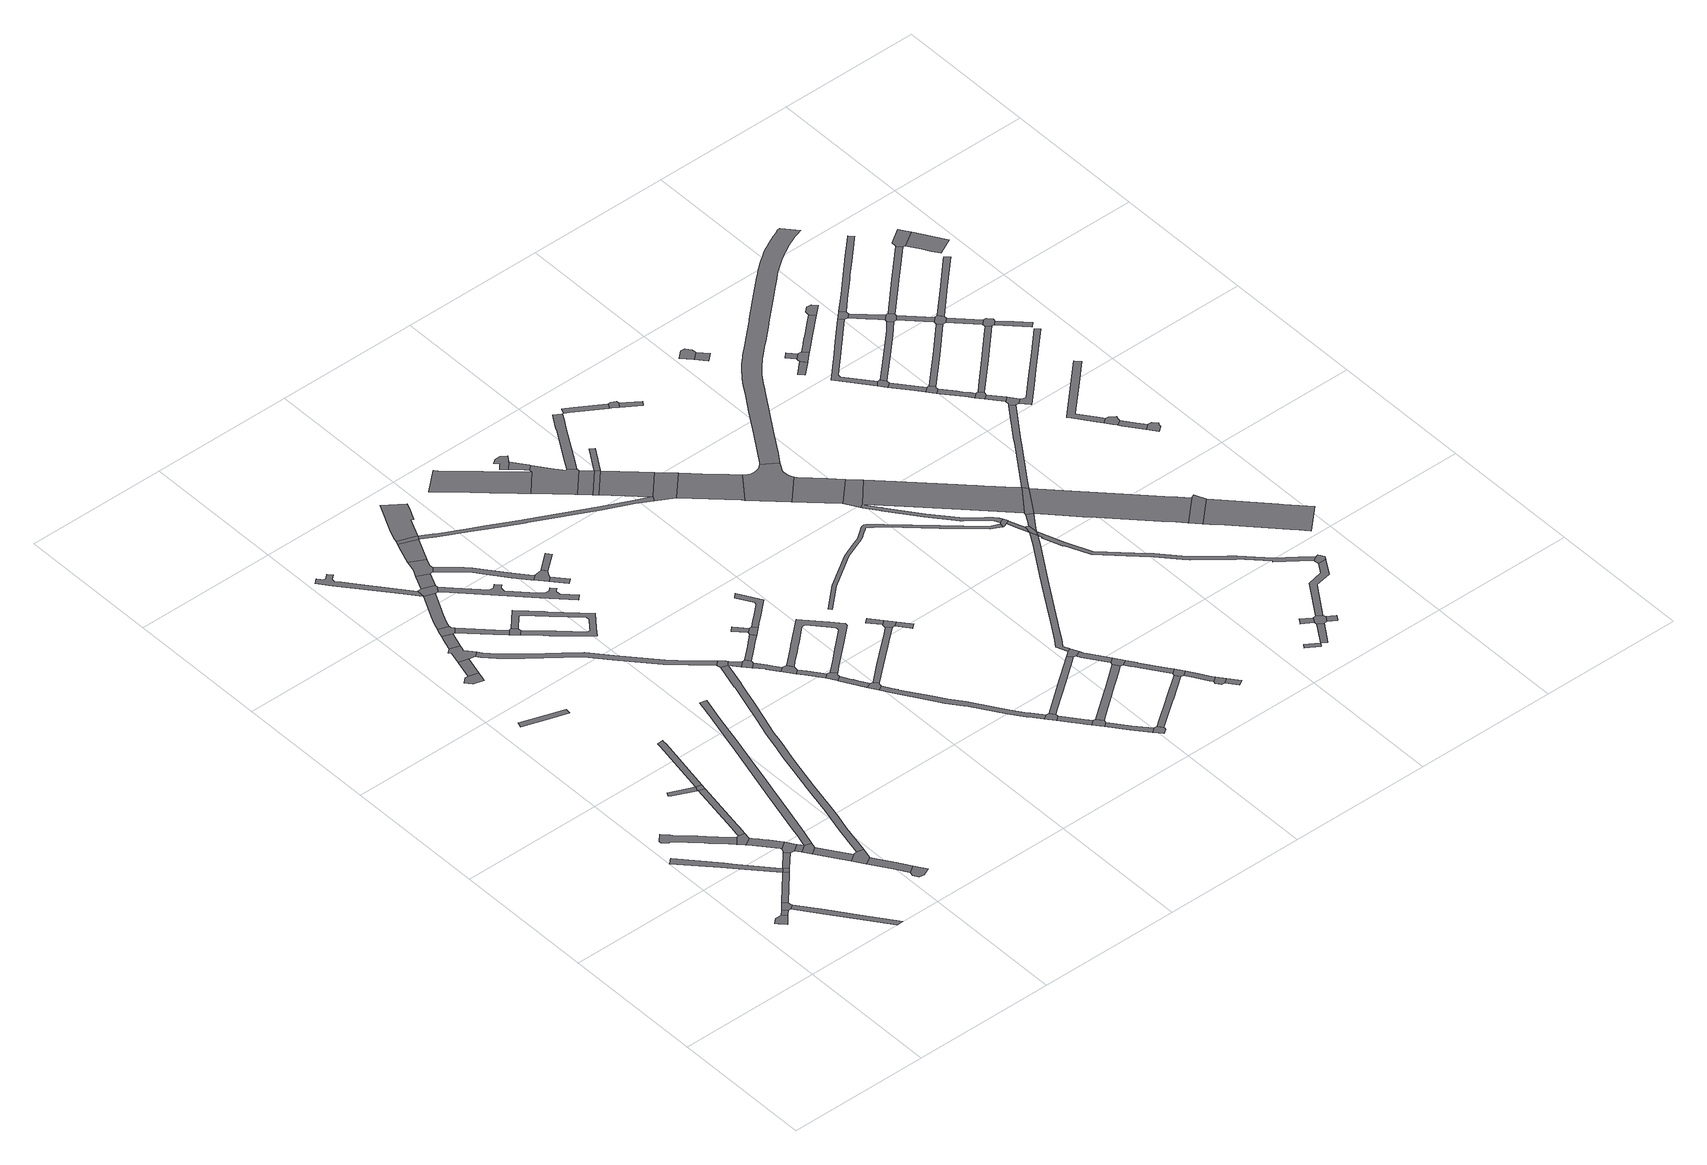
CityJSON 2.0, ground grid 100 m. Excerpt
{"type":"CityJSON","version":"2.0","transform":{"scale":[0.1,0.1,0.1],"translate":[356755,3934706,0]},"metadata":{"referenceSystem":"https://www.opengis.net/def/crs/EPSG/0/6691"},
"CityObjects":{
"road1":{"type":"Road","geometry":[{"type":"MultiSurface","lod":"1","boundaries":[[[0,1,2,3,4,5,6]]]}]},
"road2":{"type":"Road","attributes":{"RoadStructureAttribute.sectionType":"1"},"geometry":[{"type":"MultiSurface","lod":"1","boundaries":[[[7,8,1,0]]]}]},
"road3":{"type":"Road","geometry":[{"type":"MultiSurface","lod":"1","boundaries":[[[9,10,11,12,13,8,7,14,15]]]}]},
"road4":{"type":"Road","attributes":{"RoadStructureAttribute.sectionType":"1"},"geometry":[{"type":"MultiSurface","lod":"1","boundaries":[[[16,17,18,19,20,21,22,23,24,25,26]]]}]},
"road5":{"type":"Road","attributes":{"RoadStructureAttribute.sectionType":"1"},"geometry":[{"type":"MultiSurface","lod":"1","boundaries":[[[14,27,28,29,30,31,32,15]]]}]},
"road6":{"type":"Road","attributes":{"RoadStructureAttribute.sectionType":"1"},"geometry":[{"type":"MultiSurface","lod":"1","boundaries":[[[25,33,34,35,11,10,36,37,38]]]}]},
"road7":{"type":"Road","attributes":{"RoadStructureAttribute.sectionType":"1"},"geometry":[{"type":"MultiSurface","lod":"1","boundaries":[[[39,40,41,42,43,44,45,46,47,48,49,50,51,52,53,54,55,56,57,58]]]}]},
"road8":{"type":"Road","geometry":[{"type":"MultiSurface","lod":"1","boundaries":[[[59,26,25,38]]]}]},
"road9":{"type":"Road","attributes":{"RoadStructureAttribute.sectionType":"1"},"geometry":[{"type":"MultiSurface","lod":"1","boundaries":[[[59,60,61,26]]]}]},
"road10":{"type":"Road","geometry":[{"type":"MultiSurface","lod":"1","boundaries":[[[51,50,62,63,64,65,66,67]]]}]},
"road11":{"type":"Road","attributes":{"RoadStructureAttribute.sectionType":"1"},"geometry":[{"type":"MultiSurface","lod":"1","boundaries":[[[68,69,70,71,72,73,65,64,74,75,76,77]]]}]},
"road12":{"type":"Road","geometry":[{"type":"MultiSurface","lod":"1","boundaries":[[[78,79,77,76,80,61,60,81,82]]]}]},
"road13":{"type":"Road","attributes":{"RoadStructureAttribute.sectionType":"1"},"geometry":[{"type":"MultiSurface","lod":"1","boundaries":[[[81,83,84,85,86,82]]]}]},
"road14":{"type":"Road","geometry":[{"type":"MultiSurface","lod":"1","boundaries":[[[87,88,85,84,89]]]}]},
"road15":{"type":"Road","attributes":{"RoadStructureAttribute.sectionType":"1"},"geometry":[{"type":"MultiSurface","lod":"1","boundaries":[[[66,90,91,92,93,94,95,67]]]}]},
"road16":{"type":"Road","attributes":{"RoadStructureAttribute.sectionType":"1"},"geometry":[{"type":"MultiSurface","lod":"1","boundaries":[[[96,97,98,99,100]]]}]},
"road17":{"type":"Road","attributes":{"RoadStructureAttribute.sectionType":"1"},"geometry":[{"type":"MultiSurface","lod":"1","boundaries":[[[101,102,103,104,105,87,89]]]}]},
"road18":{"type":"Road","geometry":[{"type":"MultiSurface","lod":"1","boundaries":[[[106,104,103,107,108,109]]]}]},
"road19":{"type":"Road","geometry":[{"type":"MultiSurface","lod":"1","boundaries":[[[92,110,100,99,93]]]}]},
"road20":{"type":"Road","attributes":{"RoadStructureAttribute.sectionType":"1"},"geometry":[{"type":"MultiSurface","lod":"1","boundaries":[[[107,111,112,113,114,115,116,117,118,108]]]}]},
"road21":{"type":"Road","attributes":{"RoadStructureAttribute.sectionType":"1"},"geometry":[{"type":"MultiSurface","lod":"1","boundaries":[[[119,120,121,122,123,124]]]}]},
"road22":{"type":"Road","geometry":[{"type":"MultiSurface","lod":"1","boundaries":[[[125,126,115,114,127,128]]]}]},
"road23":{"type":"Road","geometry":[{"type":"MultiSurface","lod":"1","boundaries":[[[129,130,131,132,133,134,135]]]}]},
"road24":{"type":"Road","attributes":{"RoadStructureAttribute.sectionType":"1"},"geometry":[{"type":"MultiSurface","lod":"1","boundaries":[[[110,136,137,138,139,140,141,100]]]}]},
"road25":{"type":"Road","attributes":{"RoadStructureAttribute.sectionType":"1"},"geometry":[{"type":"MultiSurface","lod":"1","boundaries":[[[142,129,135,143]]]}]},
"road26":{"type":"Road","geometry":[{"type":"MultiSurface","lod":"1","boundaries":[[[144,145,146,147,148,149,150,142,143,151]]]}]},
"road27":{"type":"Road","attributes":{"RoadStructureAttribute.sectionType":"1"},"geometry":[{"type":"MultiSurface","lod":"1","boundaries":[[[88,152,153,154,155,156,157,158,159,160,161,162,163,164,165,166,167,168,169,170,171,172,173,85]]]}]},
"road28":{"type":"Road","attributes":{"RoadStructureAttribute.sectionType":"1"},"geometry":[{"type":"MultiSurface","lod":"1","boundaries":[[[174,148,147,175,176,177,178]]]}]},
"road29":{"type":"Road","geometry":[{"type":"MultiSurface","lod":"1","boundaries":[[[177,179,180,181,182,183,184,178]]]}]},
"road30":{"type":"Road","attributes":{"RoadStructureAttribute.sectionType":"1"},"geometry":[{"type":"MultiSurface","lod":"1","boundaries":[[[185,186,187,188,189,190,191,192,193,194,195,196,197,198,199,200,201,202,203,204,205]]]}]},
"road31":{"type":"Road","attributes":{"RoadStructureAttribute.sectionType":"1"},"geometry":[{"type":"MultiSurface","lod":"1","boundaries":[[[206,207,180,179,208,209]]]}]},
"road32":{"type":"Road","attributes":{"RoadStructureAttribute.sectionType":"1"},"geometry":[{"type":"MultiSurface","lod":"1","boundaries":[[[210,211,212,213,214,205,215,216,217,218,183,182]]]}]},
"road33":{"type":"Road","attributes":{"RoadStructureAttribute.sectionType":"1"},"geometry":[{"type":"MultiSurface","lod":"1","boundaries":[[[219,220,221,222,223,224,225,226,227,228,229,230,231,232,233,234,235,236,237,234,238,239,240,241,242,243,244,245,246,247,248,249,250,251,252,253,254,106,109]]]}]},
"road34":{"type":"Road","geometry":[{"type":"MultiSurface","lod":"1","boundaries":[[[255,256,257,258,259,260,206,209]]]}]},
"road35":{"type":"Road","geometry":[{"type":"MultiSurface","lod":"1","boundaries":[[[261,262,185,205,214,263,264]]]}]},
"road36":{"type":"Road","attributes":{"RoadStructureAttribute.sectionType":"1"},"geometry":[{"type":"MultiSurface","lod":"1","boundaries":[[[265,266,267,268,269,270,271,272,273,274,275,276,277,278,279,280,281,282,283,284,285,144,151]]]}]},
"road37":{"type":"Road","attributes":{"RoadStructureAttribute.sectionType":"1"},"geometry":[{"type":"MultiSurface","lod":"1","boundaries":[[[286,262,261,287]]]}]},
"road38":{"type":"Road","geometry":[{"type":"MultiSurface","lod":"1","boundaries":[[[288,289,290,291,286,287,292,293,294]]]}]},
"road39":{"type":"Road","attributes":{"RoadStructureAttribute.sectionType":"1"},"geometry":[{"type":"MultiSurface","lod":"1","boundaries":[[[295,296,297,298,299,300,301,302,303,304,305,258,257,306,307,308,309,310,311,312,313,314,260,259]]]}]},
"road40":{"type":"Road","attributes":{"RoadStructureAttribute.sectionType":"1"},"geometry":[{"type":"MultiSurface","lod":"1","boundaries":[[[263,315,316,317,318,319,320,321,322,323,324,325,326,327,328,329,330,331,332,264]]]}]},
"road41":{"type":"Road","attributes":{"RoadStructureAttribute.sectionType":"1"},"geometry":[{"type":"MultiSurface","lod":"1","boundaries":[[[333,334,290,289,335,336,337]]]}]},
"road42":{"type":"Road","attributes":{"RoadStructureAttribute.sectionType":"1"},"geometry":[{"type":"MultiSurface","lod":"1","boundaries":[[[293,338,339,340,341,342,343,344,345,346,347,348,349,350,351,352,294]]]}]},
"road43":{"type":"Road","geometry":[{"type":"MultiSurface","lod":"1","boundaries":[[[353,354,333,337,355]]]}]},
"road44":{"type":"Road","geometry":[{"type":"MultiSurface","lod":"1","boundaries":[[[234,237,356,275,274,238]]]}]},
"road45":{"type":"Road","attributes":{"RoadStructureAttribute.sectionType":"1"},"geometry":[{"type":"MultiSurface","lod":"1","boundaries":[[[357,358,353,355,359,360,361,362,363,364]]]}]},
"road46":{"type":"Road","geometry":[{"type":"MultiSurface","lod":"1","boundaries":[[[236,235,365,366,367,368]]]}]},
"road47":{"type":"Road","geometry":[{"type":"MultiSurface","lod":"1","boundaries":[[[369,370,345,344,371,372,373,374]]]}]},
"road48":{"type":"Road","attributes":{"RoadStructureAttribute.sectionType":"1"},"geometry":[{"type":"MultiSurface","lod":"1","boundaries":[[[375,376,372,371]]]}]},
"road49":{"type":"Road","attributes":{"RoadStructureAttribute.sectionType":"1"},"geometry":[{"type":"MultiSurface","lod":"1","boundaries":[[[365,377,378,379,380,381,382,383,384,366]]]}]},
"road50":{"type":"Road","geometry":[{"type":"MultiSurface","lod":"1","boundaries":[[[381,380,385,386,387,388]]]}]},
"road51":{"type":"Road","attributes":{"RoadStructureAttribute.sectionType":"1"},"geometry":[{"type":"MultiSurface","lod":"1","boundaries":[[[389,390,369,374]]]}]},
"road52":{"type":"Road","attributes":{"RoadStructureAttribute.sectionType":"1"},"geometry":[{"type":"MultiSurface","lod":"1","boundaries":[[[391,392,386,385,393,394]]]}]},
"road53":{"type":"Road","attributes":{"RoadStructureAttribute.sectionType":"1"},"geometry":[{"type":"MultiSurface","lod":"1","boundaries":[[[367,395,396,397,398,399,400,368]]]}]},
"road54":{"type":"Road","geometry":[{"type":"MultiSurface","lod":"1","boundaries":[[[401,402,403,391,394,404,405]]]}]},
"road55":{"type":"Road","attributes":{"RoadStructureAttribute.sectionType":"1"},"geometry":[{"type":"MultiSurface","lod":"1","boundaries":[[[404,406,407,408,409,410,411,412,405]]]}]},
"road56":{"type":"Road","attributes":{"RoadStructureAttribute.sectionType":"1"},"geometry":[{"type":"MultiSurface","lod":"1","boundaries":[[[413,414,415,416]]]}]},
"road57":{"type":"Road","geometry":[{"type":"MultiSurface","lod":"1","boundaries":[[[417,418,419,420,409,408,421]]]}]},
"road58":{"type":"Road","geometry":[{"type":"MultiSurface","lod":"1","boundaries":[[[415,398,397,422,423,416]]]}]},
"road59":{"type":"Road","attributes":{"RoadStructureAttribute.sectionType":"1"},"geometry":[{"type":"MultiSurface","lod":"1","boundaries":[[[387,424,425,426,427,428,429,430,431,432,433,434,435,436,437,438,439,403,402,440,441,442,443,444,445,446,447,448,449,450,451,452,453,388]]]}]},
"road60":{"type":"Road","attributes":{"RoadStructureAttribute.sectionType":"1"},"geometry":[{"type":"MultiSurface","lod":"1","boundaries":[[[454,455,456,457,458,459,460,461,462,463,464,465,466,467,468,469,470,471,472,473,474,417,421]]]}]},
"road61":{"type":"Road","attributes":{"RoadStructureAttribute.sectionType":"1"},"geometry":[{"type":"MultiSurface","lod":"1","boundaries":[[[475,476,477,478,479,480,481,482,483,484,485,486,487,488,489,490,491,492,493,494,355,337]]]}]},
"road62":{"type":"Road","attributes":{"RoadStructureAttribute.sectionType":"1"},"geometry":[{"type":"MultiSurface","lod":"1","boundaries":[[[422,495,496,497,498,499,500,501,502,503,423]]]}]},
"road63":{"type":"Road","attributes":{"RoadStructureAttribute.sectionType":"1"},"geometry":[{"type":"MultiSurface","lod":"1","boundaries":[[[504,505,506,507,420,419,508,509,510,511,512,513]]]}]},
"road64":{"type":"Road","attributes":{"function":"2","RoadStructureAttribute.sectionType":"1"},"geometry":[{"type":"MultiSurface","lod":"1","boundaries":[[[514,515,516,517,518,519,520,521,522,523,524,525]]]}]},
"road65":{"type":"Road","geometry":[{"type":"MultiSurface","lod":"1","boundaries":[[[526,527,528,463,462,529]]]}]},
"road66":{"type":"Road","attributes":{"RoadStructureAttribute.sectionType":"1"},"geometry":[{"type":"MultiSurface","lod":"1","boundaries":[[[530,531,532,533,534,535,536,537,526,529]]]}]},
"road67":{"type":"Road","geometry":[{"type":"MultiSurface","lod":"1","boundaries":[[[538,539,540,541,534,533]]]}]},
"road68":{"type":"Road","attributes":{"RoadStructureAttribute.sectionType":"1"},"geometry":[{"type":"MultiSurface","lod":"1","boundaries":[[[542,543,544,545,546]]]}]},
"road69":{"type":"Road","geometry":[{"type":"MultiSurface","lod":"1","boundaries":[[[547,548,549,550,551,552,553,554,555,556]]]}]},
"road70":{"type":"Road","attributes":{"RoadStructureAttribute.sectionType":"1"},"geometry":[{"type":"MultiSurface","lod":"1","boundaries":[[[557,558,559,560,561,562,539,538]]]}]},
"road71":{"type":"Road","attributes":{"RoadStructureAttribute.sectionType":"1"},"geometry":[{"type":"MultiSurface","lod":"1","boundaries":[[[563,564,565,566,567,568,547,556]]]}]},
"road72":{"type":"Road","geometry":[{"type":"MultiSurface","lod":"1","boundaries":[[[569,513,512,570,571,542,546]]]}]},
"road73":{"type":"Road","geometry":[{"type":"MultiSurface","lod":"1","boundaries":[[[572,573,574,575,576,566,565,577,578,521,520,579,580]]]}]},
"road74":{"type":"Road","attributes":{"RoadStructureAttribute.sectionType":"1"},"geometry":[{"type":"MultiSurface","lod":"1","boundaries":[[[581,582,583,584,571,570]]]}]},
"road75":{"type":"Road","geometry":[{"type":"MultiSurface","lod":"1","boundaries":[[[585,586,587,588,589,560,559,590,591]]]}]},
"road76":{"type":"Road","attributes":{"RoadStructureAttribute.sectionType":"1"},"geometry":[{"type":"MultiSurface","lod":"1","boundaries":[[[592,593,594,528,527,595,596,597,598,599]]]}]},
"road77":{"type":"Road","geometry":[{"type":"MultiSurface","lod":"1","boundaries":[[[572,580,600,601]]]}]},
"road78":{"type":"Road","geometry":[{"type":"MultiSurface","lod":"1","boundaries":[[[600,602,603,604,601]]]}]},
"road79":{"type":"Road","attributes":{"RoadStructureAttribute.sectionType":"1"},"geometry":[{"type":"MultiSurface","lod":"1","boundaries":[[[605,606,607,608,609,610,541,540,611,612,613,614,615,616]]]}]},
"road80":{"type":"Road","attributes":{"function":"2","RoadStructureAttribute.sectionType":"1"},"geometry":[{"type":"MultiSurface","lod":"1","boundaries":[[[602,617,485,618,619,603]]]}]},
"road81":{"type":"Road","geometry":[{"type":"MultiSurface","lod":"1","boundaries":[[[604,620,621,601]]]}]},
"road82":{"type":"Road","attributes":{"RoadStructureAttribute.sectionType":"1"},"geometry":[{"type":"MultiSurface","lod":"1","boundaries":[[[622,623,624,625,626,627,628,588,587]]]}]},
"road83":{"type":"Road","geometry":[{"type":"MultiSurface","lod":"1","boundaries":[[[629,630,618,485,484]]]}]},
"road84":{"type":"Road","attributes":{"RoadStructureAttribute.sectionType":"1"},"geometry":[{"type":"MultiSurface","lod":"1","boundaries":[[[631,632,633,634,635,636,637,638,639,640,641,574,573]]]}]},
"road85":{"type":"Road","geometry":[{"type":"MultiSurface","lod":"1","boundaries":[[[592,599,642,643,644,645]]]}]},
"road86":{"type":"Road","attributes":{"RoadStructureAttribute.sectionType":"1"},"geometry":[{"type":"MultiSurface","lod":"1","boundaries":[[[642,646,647,648,649,650,643]]]}]},
"road87":{"type":"Road","geometry":[{"type":"MultiSurface","lod":"1","boundaries":[[[651,648,647,605,616,652]]]}]},
"road88":{"type":"Road","attributes":{"function":"2","RoadStructureAttribute.sectionType":"1"},"geometry":[{"type":"MultiSurface","lod":"1","boundaries":[[[653,654,655,656,657,658,659,630,629,660,661,662]]]}]},
"road89":{"type":"Road","attributes":{"RoadStructureAttribute.sectionType":"1"},"geometry":[{"type":"MultiSurface","lod":"1","boundaries":[[[663,664,665,666,667,668,669,670,651,652]]]}]},
"road90":{"type":"Road","geometry":[{"type":"MultiSurface","lod":"1","boundaries":[[[671,667,666,625,624,672]]]}]},
"road91":{"type":"Road","attributes":{"RoadStructureAttribute.sectionType":"1"},"geometry":[{"type":"MultiSurface","lod":"1","boundaries":[[[673,674,675,676,677,678,679,680,681,682,683,684,685,686,687,688,689,690,691,692,693,694,695,696,697,698,699,700,701,702,703,704,705,706,707,708,709,710,711,712]]]}]},
"road92":{"type":"Road","attributes":{"RoadStructureAttribute.sectionType":"1"},"geometry":[{"type":"MultiSurface","lod":"1","boundaries":[[[713,714,715,716,717,718,671,672]]]}]},
"road93":{"type":"Road","geometry":[{"type":"MultiSurface","lod":"1","boundaries":[[[719,720,721,722,716,715]]]}]},
"road94":{"type":"Road","geometry":[{"type":"MultiSurface","lod":"1","boundaries":[[[723,724,725,726,727,728,729,730,731,732,733,734,735,736,737,738,739,662,661,740]]]}]},
"road95":{"type":"Road","attributes":{"RoadStructureAttribute.sectionType":"1"},"geometry":[{"type":"MultiSurface","lod":"1","boundaries":[[[741,742,743,744,745,746,747]]]}]},
"road96":{"type":"Road","geometry":[{"type":"MultiSurface","lod":"1","boundaries":[[[721,748,749,722]]]}]},
"road97":{"type":"Road","attributes":{"RoadStructureAttribute.sectionType":"1"},"geometry":[{"type":"MultiSurface","lod":"1","boundaries":[[[750,751,752,753,754,755,756,757,758,645,644,759,760,761,762,763,764,765,766,767,768]]]}]},
"road98":{"type":"Road","geometry":[{"type":"MultiSurface","lod":"1","boundaries":[[[744,743,769,770,771,772,773,774]]]}]},
"road99":{"type":"Road","attributes":{"function":"2","RoadStructureAttribute.sectionType":"1"},"geometry":[{"type":"MultiSurface","lod":"1","boundaries":[[[775,776,777,723,740,778,779]]]}]},
"road100":{"type":"Road","attributes":{"RoadStructureAttribute.sectionType":"1"},"geometry":[{"type":"MultiSurface","lod":"1","boundaries":[[[780,781,772,771]]]}]},
"road101":{"type":"Road","geometry":[{"type":"MultiSurface","lod":"1","boundaries":[[[782,783,784,775,779]]]}]},
"road102":{"type":"Road","attributes":{"function":"2","RoadStructureAttribute.sectionType":"1"},"geometry":[{"type":"MultiSurface","lod":"1","boundaries":[[[785,786,787,788,789,790,791,792,793,794,795,796,797,783,798,799,800,801,802,803,804,805,806,807,808,809,810,811,812,784,783,782,813,814,815,816,817,818,819,820,821,822,823,824]]]}]},
"road103":{"type":"Road","geometry":[{"type":"MultiSurface","lod":"1","boundaries":[[[825,826,827,828,829,830,824,823,831,673,712]]]}]},
"road104":{"type":"Road","attributes":{"RoadStructureAttribute.sectionType":"1"},"geometry":[{"type":"MultiSurface","lod":"1","boundaries":[[[832,833,829,828,834,835,750]]]}]},
"road105":{"type":"Road","geometry":[{"type":"MultiSurface","lod":"1","boundaries":[[[836,837,832,750,768]]]}]},
"road106":{"type":"Road","geometry":[{"type":"MultiSurface","lod":"1","boundaries":[[[838,839,840,841]]]}]},
"road107":{"type":"Road","attributes":{"RoadStructureAttribute.sectionType":"1"},"geometry":[{"type":"MultiSurface","lod":"1","boundaries":[[[842,837,836,843,844,845]]]}]},
"road108":{"type":"Road","attributes":{"RoadStructureAttribute.sectionType":"1"},"geometry":[{"type":"MultiSurface","lod":"1","boundaries":[[[846,847,848,849,850,838]]]}]},
"road109":{"type":"Road","geometry":[{"type":"MultiSurface","lod":"1","boundaries":[[[851,852,853,854,855]]]}]},
"road110":{"type":"Road","geometry":[{"type":"MultiSurface","lod":"1","boundaries":[[[844,856,804,803,845]]]}]},
"road111":{"type":"Road","geometry":[{"type":"MultiSurface","lod":"1","boundaries":[[[857,858,859,860,861,862]]]}]},
"road112":{"type":"Road","geometry":[{"type":"MultiSurface","lod":"1","boundaries":[[[863,864,865,855,854,849,848,866]]]}]},
"road113":{"type":"Road","attributes":{"RoadStructureAttribute.sectionType":"1"},"geometry":[{"type":"MultiSurface","lod":"1","boundaries":[[[867,868,859,858]]]}]},
"road114":{"type":"Road","geometry":[{"type":"MultiSurface","lod":"1","boundaries":[[[869,870,871,863,866]]]}]},
"road115":{"type":"Road","attributes":{"RoadStructureAttribute.sectionType":"1"},"geometry":[{"type":"MultiSurface","lod":"1","boundaries":[[[872,873,874,875,876,877,878,879,880,881,882,883,836,768,884,885,886,887,888,889,890,891,892,893,894,895,896,897,898,899,900]]]}]},
"road116":{"type":"Road","attributes":{"function":"2","RoadStructureAttribute.sectionType":"1"},"geometry":[{"type":"MultiSurface","lod":"1","boundaries":[[[901,902,903,856,844,904,905,906,907,908,909,910]]]}]},
"road117":{"type":"Road","attributes":{"RoadStructureAttribute.sectionType":"1"},"geometry":[{"type":"MultiSurface","lod":"1","boundaries":[[[911,912,913,914,865,864,915,916,917,918,919]]]}]},
"road118":{"type":"Road","attributes":{"RoadStructureAttribute.sectionType":"1"},"geometry":[{"type":"MultiSurface","lod":"1","boundaries":[[[920,921,922,923]]]}]},
"road119":{"type":"Road","geometry":[{"type":"MultiSurface","lod":"1","boundaries":[[[924,925,926,927]]]}]},
"road120":{"type":"Road","attributes":{"RoadStructureAttribute.sectionType":"1"},"geometry":[{"type":"MultiSurface","lod":"1","boundaries":[[[928,929,930,931,932,933,934,935,936,937,938,939,940,941,942,943,944,945,946,947,948,949,950,951,952,953,954,955,956,957,958,959,960,961,962,963,964,965,966,967,968,969,970,971,972,973,974,975,976,977,978,979,980,981,982,983,984,985,986,987,988,989,990,991,992,993,994,995,996,997,998,999,1000,1001,1002,1003,1004,1005,1006,1007,1008,1009,1010,1011,1012,1013,1014,1015,1016,731,730]]]}]},
"road121":{"type":"Road","geometry":[{"type":"MultiSurface","lod":"1","boundaries":[[[922,1017,1018,1019,924,927,1020,923]]]}]},
"road122":{"type":"Road","attributes":{"RoadStructureAttribute.sectionType":"1"},"geometry":[{"type":"MultiSurface","lod":"1","boundaries":[[[1021,1022,1023,1024,1025,1026,1027,1028,1029,1030,804,856]]]}]},
"road123":{"type":"Road","geometry":[{"type":"MultiSurface","lod":"1","boundaries":[[[1031,1032,1033,1034,1035,1036]]]}]},
"road124":{"type":"Road","geometry":[{"type":"MultiSurface","lod":"1","boundaries":[[[909,1037,1038,1039,910]]]}]},
"road125":{"type":"Road","attributes":{"RoadStructureAttribute.sectionType":"1"},"geometry":[{"type":"MultiSurface","lod":"1","boundaries":[[[1040,1032,1031,1041,1042,1043]]]}]},
"road126":{"type":"Road","geometry":[{"type":"MultiSurface","lod":"1","boundaries":[[[911,919,1044,1045,872,900]]]}]},
"road127":{"type":"Road","attributes":{"RoadStructureAttribute.sectionType":"1"},"geometry":[{"type":"MultiSurface","lod":"1","boundaries":[[[1046,1047,1048,1049,1036,1035,1050,1051,1052,1053,1054,1055,1056]]]}]},
"road128":{"type":"Road","geometry":[{"type":"MultiSurface","lod":"1","boundaries":[[[1042,1057,1058,1059,1060,1061,1062,1043]]]}]},
"road129":{"type":"Road","attributes":{"RoadStructureAttribute.sectionType":"1"},"geometry":[{"type":"MultiSurface","lod":"1","boundaries":[[[1018,1063,1064,1065,1066,1067,1068,1069,1070,1071,1072,1019]]]}]},
"road130":{"type":"Road","attributes":{"RoadStructureAttribute.sectionType":"1"},"geometry":[{"type":"MultiSurface","lod":"1","boundaries":[[[1073,1074,1075,1076,1059,1058,1077,1078,1079,1080,1081]]]}]},
"road131":{"type":"Road","attributes":{"function":"2","RoadStructureAttribute.sectionType":"1"},"geometry":[{"type":"MultiSurface","lod":"1","boundaries":[[[1037,1082,1083,1084,1085,1086,1087,1088,1089,1038]]]}]},
"road132":{"type":"Road","geometry":[{"type":"MultiSurface","lod":"1","boundaries":[[[1080,1090,1091,1092,1093,1081]]]}]},
"road133":{"type":"Road","attributes":{"RoadStructureAttribute.sectionType":"1"},"geometry":[{"type":"MultiSurface","lod":"1","boundaries":[[[1090,1094,1095,1091]]]}]},
"road134":{"type":"Road","attributes":{"RoadStructureAttribute.sectionType":"1"},"geometry":[{"type":"MultiSurface","lod":"1","boundaries":[[[1096,1097,1098,1099,1034,1033,1100,1101,1102]]]}]},
"road135":{"type":"Road","geometry":[{"type":"MultiSurface","lod":"1","boundaries":[[[1103,1095,1094,1104,1026,1025,1105]]]}]},
"road136":{"type":"Road","attributes":{"RoadStructureAttribute.sectionType":"1"},"geometry":[{"type":"MultiSurface","lod":"1","boundaries":[[[1106,1067,1066,1107,1108,1109,1110]]]}]},
"road137":{"type":"Road","geometry":[{"type":"MultiSurface","lod":"1","boundaries":[[[1055,1111,1112,1113,1114,1115,1056]]]}]},
"road138":{"type":"Road","attributes":{"RoadStructureAttribute.sectionType":"1"},"geometry":[{"type":"MultiSurface","lod":"1","boundaries":[[[1116,1117,1118,1119,1120,1121,1122,1062,1061]]]}]},
"road139":{"type":"Road","geometry":[{"type":"MultiSurface","lod":"1","boundaries":[[[1123,1124,1125,1126,1127,1128,1129,1130]]]}]},
"road140":{"type":"Road","attributes":{"RoadStructureAttribute.sectionType":"1"},"geometry":[{"type":"MultiSurface","lod":"1","boundaries":[[[1111,1131,1132,1133,1134,1135,1136,1112]]]}]},
"road141":{"type":"Road","attributes":{"RoadStructureAttribute.sectionType":"1"},"geometry":[{"type":"MultiSurface","lod":"1","boundaries":[[[1137,1138,1128,1127,1139,1140,1141]]]}]},
"road142":{"type":"Road","attributes":{"RoadStructureAttribute.sectionType":"1"},"geometry":[{"type":"MultiSurface","lod":"1","boundaries":[[[1142,1143,1144,1093,1092,1145,1146,1147,1148]]]}]},
"road143":{"type":"Road","geometry":[{"type":"MultiSurface","lod":"1","boundaries":[[[1149,1150,1151,1152,1134,1133,1153,1096,1102]]]}]},
"road144":{"type":"Road","geometry":[{"type":"MultiSurface","lod":"1","boundaries":[[[1154,1155,1156,1157,1158,1137,1141]]]}]},
"road145":{"type":"Road","attributes":{"RoadStructureAttribute.sectionType":"1"},"geometry":[{"type":"MultiSurface","lod":"1","boundaries":[[[1124,1159,1160,1161,1162,1163,1164,1165,1166,1167,1168,1169,1125]]]}]},
"road146":{"type":"Road","attributes":{"RoadStructureAttribute.sectionType":"1"},"geometry":[{"type":"MultiSurface","lod":"1","boundaries":[[[1149,1170,1171,1172,1173,1150]]]}]},
"road147":{"type":"Road","attributes":{"RoadStructureAttribute.sectionType":"1"},"geometry":[{"type":"MultiSurface","lod":"1","boundaries":[[[1174,1175,1176,1177,1178,1179,1180,1181,1182,1183,1184,1185,1103,1105]]]}]},
"road148":{"type":"Road","geometry":[{"type":"MultiSurface","lod":"1","boundaries":[[[1186,1187,1188,1172,1171,1119,1118,1189]]]}]},
"road149":{"type":"Road","attributes":{"RoadStructureAttribute.sectionType":"1"},"geometry":[{"type":"MultiSurface","lod":"1","boundaries":[[[1190,1191,1192,1193,1194,1195,1114,1113,1196,1197,1198,1199,1200,1201,1202]]]}]},
"road150":{"type":"Road","attributes":{"RoadStructureAttribute.sectionType":"1"},"geometry":[{"type":"MultiSurface","lod":"1","boundaries":[[[1203,1204,1205,1206,1207,1186,1189]]]}]},
"road151":{"type":"Road","geometry":[{"type":"MultiSurface","lod":"1","boundaries":[[[1147,1208,1209,1210,1211,1212,1206,1205,1148]]]}]},
"road152":{"type":"Road","attributes":{"RoadStructureAttribute.sectionType":"1"},"geometry":[{"type":"MultiSurface","lod":"1","boundaries":[[[1151,1213,1214,1215,1216,1217,1218,1219,1152]]]}]},
"road153":{"type":"Road","attributes":{"RoadStructureAttribute.sectionType":"1"},"geometry":[{"type":"MultiSurface","lod":"1","boundaries":[[[1220,1221,1209,1208,1222,1223]]]}]},
"road154":{"type":"Road","attributes":{"RoadStructureAttribute.sectionType":"1"},"geometry":[{"type":"MultiSurface","lod":"1","boundaries":[[[1224,1225,1188,1187,1226,1227,1228]]]}]},
"road155":{"type":"Road","geometry":[{"type":"MultiSurface","lod":"1","boundaries":[[[1229,1230,1231,1232,1233,1234,1217,1216,1235]]]}]},
"road156":{"type":"Road","attributes":{"RoadStructureAttribute.sectionType":"1"},"geometry":[{"type":"MultiSurface","lod":"1","boundaries":[[[1236,1237,1229,1235,1238,1239,1240,1241]]]}]}
},
"vertices":[
[237,496,0],[208,523,0],[166,524,0],[131,496,0],[146,477,0],[156,466,0],[185,438,0],
[268,529,0],[238,556,0],
[314,560,0],[314,580,0],[284,608,0],[283,606,0],[239,557,0],[289,528,0],[321,551,0],
[461,871,0],[306,1047,0],[302,1052,0],[254,1107,0],[42,1348,0],[6,1315,0],[66,1250,0],[217,1085,0],[289,1005,0],[467,810,0],[492,836,0],
[407,368,0],[532,198,0],[678,1,0],[725,5,0],[566,220,0],[439,391,0],
[458,799,0],[450,791,0],[375,709,0],[407,684,0],[479,763,0],[501,787,0],
[160,1523,0],[133,1552,0],[90,1510,0],[90,1491,0],[127,1459,0],[133,1466,0],[143,1456,0],[288,1317,0],[307,1298,0],[394,1214,0],[406,1201,0],[424,1183,0],[465,1228,0],[458,1235,0],[436,1257,0],[330,1360,0],[293,1395,0],[246,1440,0],[186,1498,0],[175,1509,0],
[521,809,0],
[618,914,0],[588,942,0],
[438,1169,0],[447,1159,0],[462,1143,0],[516,1175,0],[525,1225,0],[483,1233,0],
[637,1031,0],[611,1065,0],[596,1084,0],[584,1098,0],[555,1131,0],[527,1163,0],[490,1111,0],[599,980,0],[604,974,0],[653,1011,0],
[688,961,0],[663,997,0],[599,954,0],[648,912,0],[698,946,0],
[663,890,0],[674,874,0],[725,907,0],[712,926,0],
[761,852,0],[773,893,0],[710,819,0],
[537,1286,0],[542,1311,0],[609,1685,0],[568,1700,0],[500,1319,0],[487,1254,0],
[410,1806,0],[397,1781,0],[415,1768,0],[561,1703,0],[575,1734,0],
[730,789,0],[788,704,0],[846,617,0],[896,650,0],[837,738,0],
[926,656,0],[898,539,0],[951,568,0],[970,645,0],
[617,1726,0],
[918,509,0],[992,395,0],[1008,371,0],[1048,308,0],[1098,341,0],[1057,404,0],[1043,428,0],[967,543,0],
[137,2833,0],[312,2776,0],[440,2733,0],[446,2773,0],[325,2814,0],[149,2872,0],
[1096,235,0],[1151,259,0],[1043,277,0],[1063,242,0],
[195,3385,0],[171,3384,0],[138,3357,0],[174,3313,0],[244,3294,0],[249,3312,0],[264,3366,0],
[697,2143,0],[700,2173,0],[702,2183,0],[657,2175,0],[657,2172,0],[654,2150,0],
[233,3520,0],[302,3501,0],
[376,3516,0],[325,3578,0],[333,3602,0],[339,3623,0],[270,3645,0],[242,3621,0],[257,3605,0],[344,3491,0],
[803,996,0],[812,1030,0],[859,1211,0],[902,1374,0],[903,1381,0],[922,1448,0],[950,1554,0],[988,1696,0],[1032,1873,0],[1093,2111,0],[1110,2180,0],[1136,2279,0],[1092,2291,0],[1064,2179,0],[1049,2123,0],[988,1884,0],[982,1859,0],[949,1741,0],[887,1513,0],[855,1394,0],[763,1042,0],[755,1009,0],
[299,3732,0],[342,3631,0],[368,3706,0],[378,3734,0],[309,3759,0],
[390,3735,0],[419,3765,0],[405,3779,0],[401,3798,0],[333,3824,0],[325,3804,0],
[468,4163,0],[434,4203,0],[247,4435,0],[231,4455,0],[171,4529,0],[146,4560,0],[148,4580,0],[180,4605,0],[173,4613,0],[155,4636,0],[134,4620,0],[123,4611,0],[103,4614,0],[92,4627,0],[78,4645,0],[62,4632,0],[46,4620,0],[114,4535,0],[356,4238,0],[403,4179,0],[465,4103,0],
[654,3536,0],[589,3595,0],[558,3570,0],[626,3506,0],
[409,3819,0],[432,3872,0],[456,3923,0],[468,3947,0],[534,4077,0],[381,3939,0],[358,3887,0],[351,3871,0],[342,3849,0],
[983,697,0],[1021,863,0],[1049,971,0],[1073,1067,0],[1119,1273,0],[1162,1447,0],[1191,1563,0],[1227,1695,0],[1238,1740,0],[1251,1794,0],[1297,1937,0],[1338,2074,0],[1371,2185,0],[1388,2241,0],[1393,2258,0],[1441,2432,0],[1492,2372,0],[1524,2400,0],[1468,2460,0],[1398,2449,0],[1344,2262,0],[1344,2259,0],[1343,2253,0],[1322,2184,0],[1293,2086,0],[1252,1951,0],[1207,1806,0],[1182,1706,0],[1181,1704,0],[1146,1575,0],[1117,1458,0],[1074,1284,0],[1028,1079,0],[1004,982,0],[976,874,0],[938,708,0],
[639,3494,0],[662,3472,0],[675,3460,0],[703,3489,0],[703,3511,0],[672,3540,0],
[581,4132,0],[496,4164,0],[554,4080,0],[582,4115,0],
[367,3463,0],[433,3393,0],[539,3299,0],[559,3283,0],[739,3138,0],[836,3060,0],[950,2925,0],[1156,2694,0],[1267,2587,0],[1390,2476,0],[1417,2506,0],[1294,2616,0],[1185,2721,0],[980,2952,0],[864,3089,0],[760,3173,0],[603,3299,0],[564,3331,0],[561,3333,0],[461,3422,0],[397,3490,0],
[547,4271,0],[628,4232,0],
[673,4290,0],[699,4344,0],[592,4396,0],[571,4320,0],[647,4236,0],[650,4234,0],[675,4264,0],
[778,3592,0],[797,3590,0],[920,3471,0],[1080,3316,0],[1081,3293,0],[1038,3237,0],[1020,3215,0],[1001,3217,0],[859,3347,0],[823,3380,0],[734,3461,0],[779,3364,0],[806,3338,0],[838,3310,0],[1020,3148,0],[1064,3207,0],[1144,3312,0],[937,3511,0],[922,3525,0],[784,3660,0],
[607,4025,0],[987,3633,0],[1148,3468,0],[1180,3499,0],[1098,3584,0],[1098,3614,0],[1117,3631,0],[1086,3664,0],[1067,3646,0],[1037,3646,0],[1006,3678,0],[865,3824,0],[866,3854,0],[886,3873,0],[855,3906,0],[834,3886,0],[804,3887,0],[648,4048,0],
[653,4559,0],[643,4532,0],[777,4507,0],[778,4508,0],[779,4511,0],
[782,4122,0],[796,4110,0],[831,4070,0],[869,4022,0],[974,3882,0],[1053,3792,0],[1063,3780,0],[1094,3807,0],[1070,3834,0],[1016,3896,0],[894,4052,0],[853,4106,0],[819,4143,0],[817,4145,0],[786,4171,0],
[664,4586,0],[660,4577,0],[794,4537,0],
[1455,2472,0],
[697,4673,0],[671,4606,0],[796,4546,0],[858,4676,0],[875,4668,0],[921,4763,0],[937,4797,0],[805,4893,0],
[1537,2320,0],[1571,2349,0],[1575,2373,0],[1549,2403,0],
[1155,3819,0],[1147,3813,0],[1123,3711,0],[1154,3738,0],[1165,3765,0],[1180,3789,0],
[1204,3617,0],[1235,3643,0],
[1591,2258,0],[1592,2256,0],[1641,2190,0],[1645,2184,0],[1675,2205,0],[1640,2255,0],[1622,2281,0],[1623,2282,0],
[1701,2108,0],[1729,2131,0],[1732,2162,0],[1706,2200,0],
[1297,3883,0],[1273,3917,0],
[1840,1986,0],[1766,2083,0],[1735,2063,0],[1812,1963,0],
[1669,2456,0],[1695,2478,0],[1749,2526,0],[1723,2556,0],[1668,2508,0],[1643,2485,0],
[1884,1939,0],[1895,1949,0],[1865,1982,0],[1851,1897,0],[1882,1916,0],
[1854,1892,0],[1894,1820,0],[1944,1736,0],[1981,1749,0],[1943,1814,0],[1926,1843,0],[1925,1842,0],
[1687,2681,0],[1658,2652,0],[1726,2577,0],[1756,2603,0],
[2016,1689,0],[2019,1709,0],[2026,1716,0],[2001,1746,0],[1983,1669,0],
[1803,2573,0],[1776,2603,0],
[1765,2192,0],[1835,2253,0],[1865,2280,0],[1874,2288,0],[1905,2315,0],[2005,2403,0],[2024,2402,0],[2031,2402,0],[2117,2304,0],[2156,2260,0],[2155,2249,0],[2155,2245,0],[2154,2236,0],[2054,2148,0],[2023,2121,0],[1941,2049,0],[1941,1990,0],[2053,2087,0],[2100,2129,0],[2221,2234,0],[2221,2249,0],[2221,2254,0],[2217,2259,0],[2156,2328,0],[2046,2453,0],[2023,2478,0],[1892,2363,0],[1843,2320,0],[1836,2314,0],[1768,2254,0],
[2019,1608,0],[2174,1367,0],[2206,1317,0],[2278,1225,0],[2293,1203,0],[2425,999,0],[2496,904,0],[2506,894,0],[2564,822,0],[2597,840,0],[2537,917,0],[2536,916,0],[2523,929,0],[2458,1021,0],[2317,1236,0],[2309,1248,0],[2239,1340,0],[2188,1418,0],[2070,1596,0],[2072,1597,0],[2051,1630,0],
[786,4507,0],[875,4457,0],[1062,4359,0],[1137,4319,0],[1247,4261,0],[1365,4199,0],[1374,4195,0],[1788,3988,0],[1974,3901,0],[2076,3844,0],[2095,3878,0],[1986,3929,0],[1801,4015,0],[1378,4226,0],[1363,4234,0],[1259,4289,0],[1168,4337,0],[1076,4385,0],[889,4483,0],[874,4492,0],
[1827,2593,0],[1867,2629,0],[1990,2735,0],[1898,2894,0],[1868,2864,0],[1932,2755,0],[1929,2735,0],[1841,2659,0],[1815,2636,0],
[2375,2064,0],[2337,2032,0],[2254,1961,0],[2122,1849,0],[2147,1818,0],[2280,1931,0],[2357,1997,0],[2379,2015,0],[2412,2043,0],[2381,2070,0],
[1104,4795,0],[1196,4713,0],[1293,4624,0],[1379,4545,0],[1456,4474,0],[1502,4432,0],[1559,4380,0],[1690,4523,0],[1656,4553,0],[1471,4721,0],[1269,4903,0],[1251,4920,0],
[2641,786,0],[2643,806,0],[2618,838,0],[2611,762,0],
[2668,689,0],[2700,649,0],[2728,614,0],[2744,594,0],[2774,617,0],[2758,637,0],[2754,642,0],[2698,713,0],
[2793,530,0],[2823,553,0],[2827,575,0],[2795,614,0],
[2415,2125,0],[2398,2146,0],[2350,2205,0],[2319,2179,0],[2384,2100,0],
[1644,4681,0],[1646,4684,0],[1676,4729,0],[1638,4754,0],[1598,4753,0],[1570,4732,0],[1593,4701,0],[1584,4694,0],[1559,4668,0],[1598,4632,0],
[2888,406,0],[2978,302,0],[2979,301,0],[3008,325,0],[3007,327,0],[2919,430,0],
[1671,4565,0],[1675,4561,0],[1691,4547,0],[1726,4573,0],[1721,4580,0],[1720,4581,0],
[2384,2096,0],[2432,2041,0],[2464,2066,0],
[1912,4348,0],[1914,4365,0],[1864,4401,0],[1858,4393,0],[1810,4458,0],[1693,4536,0],[1695,4527,0],[1757,4198,0],[1764,4192,0],
[2490,1969,0],[2500,1957,0],[2507,1962,0],[2531,1983,0],
[3056,283,0],[3057,290,0],[3057,291,0],[3031,322,0],[3023,323,0],[3022,248,0],[3054,269,0],
[3033,1156,0],[2895,1050,0],[2862,1025,0],[2683,837,0],[2887,993,0],[2901,1004,0],[3032,1105,0],[3061,1127,0],
[1833,4126,0],[1982,4283,0],
[1859,4101,0],[2009,4259,0],[2012,4264,0],
[3194,921,0],[3104,851,0],[3029,793,0],[2995,768,0],[2994,767,0],[2821,634,0],[2892,625,0],[3025,727,0],[3026,728,0],[3028,730,0],[3178,845,0],[3222,879,0],
[2032,3937,0],[2246,4036,0],[2176,4103,0],
[2119,4434,0],[2089,4452,0],
[3246,430,0],[3262,442,0],[3434,569,0],[3412,602,0],[3237,474,0],[3222,462,0],[3070,351,0],
[2196,3777,0],[2349,3938,0],
[1978,4472,0],[2109,4691,0],[2144,4748,0],[2167,4787,0],[2172,4796,0],[2121,4827,0],[2110,4808,0],[2059,4725,0],[2051,4711,0],[1904,4466,0],[1871,4411,0],
[3081,1125,0],[3119,1141,0],[3095,1196,0],[3071,1185,0],
[3096,1093,0],[3198,942,0],[3232,965,0],[3143,1097,0],[3131,1114,0],
[3276,899,0],[3242,876,0],
[2620,3680,0],[2619,3680,0],[2614,3685,0],[2580,3718,0],[2571,3727,0],[2531,3765,0],[2504,3790,0],[2478,3503,0],[2491,3490,0],[2630,3670,0],
[3268,837,0],[3284,814,0],[3383,669,0],[3415,623,0],[3449,646,0],[3425,681,0],[3321,833,0],[3318,836,0],
[3487,591,0],[3455,565,0],
[3514,2318,0],[3453,2346,0],[3334,2453,0],[3277,2503,0],[3229,2547,0],[2980,2777,0],[2942,2810,0],[2901,2844,0],[2887,2850,0],[2877,2851,0],[2870,2849,0],[2862,2845,0],[2825,2817,0],[2790,2791,0],[2765,2777,0],[2731,2766,0],[2619,2717,0],[2385,2565,0],[2229,2420,0],[2246,2402,0],[2400,2545,0],[2633,2696,0],[2740,2743,0],[2769,2753,0],[2803,2770,0],[2840,2797,0],[2868,2818,0],[2872,2821,0],[2876,2824,0],[2880,2824,0],[2885,2823,0],[2896,2815,0],[2920,2796,0],[2971,2753,0],[3213,2529,0],[3249,2497,0],[3318,2435,0],[3439,2327,0],[3507,2289,0],[3510,2288,0],
[3490,508,0],[3540,426,0],[3555,407,0],[3588,432,0],[3574,450,0],[3521,535,0],
[3551,387,0],[3576,355,0],[3597,352,0],[3630,376,0],
[2852,3456,0],[2842,3473,0],[2836,3492,0],[2833,3512,0],[2835,3532,0],[2840,3551,0],[2850,3569,0],[2873,3605,0],[2771,3672,0],[2756,3659,0],[2738,3649,0],[2719,3644,0],[2699,3642,0],[2679,3644,0],[2660,3650,0],[2643,3660,0],[2631,3669,0],[2695,3293,0],
[2183,4796,0],[2215,4776,0],[2420,4650,0],[2441,4684,0],[2261,4795,0],[2217,4822,0],[2198,4833,0],
[3653,278,0],[3687,302,0],
[3598,2144,0],[3539,2045,0],[3390,1812,0],[3338,1729,0],[3204,1516,0],[3164,1453,0],[3144,1421,0],[3078,1315,0],[3042,1265,0],[3093,1202,0],[3075,1241,0],[3113,1292,0],[3179,1399,0],[3194,1422,0],[3234,1486,0],[3381,1720,0],[3425,1790,0],[3574,2023,0],[3616,2094,0],
[2432,4643,0],[2452,4629,0],[2470,4617,0],[2493,4650,0],[2493,4666,0],[2460,4686,0],
[3074,3235,0],[2994,3315,0],[2864,3441,0],[2765,3226,0],[2919,3079,0],
[2591,4534,0],[2611,4565,0],
[2978,2983,0],[3002,2997,0],[3150,3159,0],
[3544,2364,0],[3533,2378,0],[3522,2391,0],[3485,2424,0],[3384,2506,0],[3375,2513,0],[3371,2517,0],[3366,2524,0],[3232,2684,0],[3076,2892,0],[3071,2899,0],[3054,2923,0],[3008,2988,0],[3054,2945,0],[3096,2904,0],[3184,2817,0],[3424,2571,0],[3463,2531,0],[3688,2299,0],[3827,2481,0],[3798,2510,0],[3714,2594,0],[3664,2644,0],[3635,2673,0],[3588,2720,0],[3552,2757,0],[3506,2802,0],[3288,3021,0],[2984,2973,0],[3045,2888,0],[3053,2878,0],[3210,2667,0],[3335,2517,0],[3350,2499,0],[3351,2497,0],[3365,2486,0],[3437,2426,0],[3507,2363,0],[3523,2329,0],[3553,2344,0],
[3517,2287,0],[3521,2288,0],[3529,2291,0],[3543,2299,0],[3570,2309,0],[3569,2314,0],[3521,2318,0],
[3607,2203,0],[3597,2232,0],[3565,2239,0],[3568,2233,0],
[3634,2125,0],[3632,2194,0],
[4269,247,0],[4182,303,0],[4164,276,0],[4251,220,0],
[3657,2234,0],[3686,2199,0],[3727,2258,0],[3687,2284,0],
[4305,222,0],[4360,303,0],[4401,363,0],[4363,389,0],[4329,337,0],
[4314,494,0],[4295,465,0],[4289,457,0],[4360,408,0],[4384,446,0],
[3853,2447,0],
[3032,4712,0],[3092,4645,0],[3142,4689,0],[3142,4719,0],[3112,4754,0],[3082,4756,0],
[4447,405,0],[4442,424,0],[4406,449,0],[4422,368,0],
[3151,4578,0],[3200,4623,0],
[4481,331,0],[4485,337,0],[4505,368,0],
[4758,852,0],[4676,917,0],[4554,1011,0],[4401,1167,0],[4359,1203,0],[4186,1349,0],[4151,1388,0],[4037,1512,0],[3954,1594,0],[3774,1769,0],[3700,1935,0],[3691,1961,0],[3627,2061,0],[3620,2062,0],[3668,1923,0],[3669,1921,0],[3673,1929,0],[3674,1925,0],[3751,1753,0],[3901,1605,0],[4017,1491,0],[4135,1360,0],[4166,1327,0],[4379,1148,0],[4380,1148,0],[4534,991,0],[4529,985,0],[4655,888,0],[4726,834,0],
[4477,1804,0],[4457,1826,0],[4320,1967,0],[3850,2129,0],[3934,2041,0],[3956,2018,0],[4266,1697,0],[4326,1636,0],[4375,1584,0],[4536,1740,0],
[4731,794,0],[4682,720,0],[4570,696,0],[4559,679,0],[4578,628,0],[4598,657,0],[4712,679,0],[4781,789,0],[4785,795,0],
[3475,4137,0],[3507,4102,0],[3592,4180,0],[3561,4215,0],
[3597,4276,0],[3549,4329,0],[3516,4299,0],[3563,4245,0],
[2920,3677,0],[3029,3845,0],[3137,4013,0],[3183,4084,0],[3207,4121,0],[3246,4181,0],[3264,4209,0],[3280,4232,0],[3296,4255,0],[3313,4278,0],[3331,4299,0],[3337,4306,0],[3349,4321,0],[3358,4330,0],[3359,4331,0],[3368,4342,0],[3387,4362,0],[3408,4382,0],[3421,4394,0],[3501,4466,0],[3523,4486,0],[3640,4592,0],[3649,4600,0],[3797,4735,0],[3893,4822,0],[3945,4869,0],[3969,4891,0],[3990,4910,0],[4004,4921,0],[4012,4928,0],[4034,4945,0],[4057,4962,0],[4080,4978,0],[4094,4987,0],[4104,4994,0],[4128,5009,0],[4153,5023,0],[4177,5036,0],[4202,5050,0],[4228,5061,0],[4254,5072,0],[4261,5075,0],[4280,5083,0],[4307,5092,0],[4334,5101,0],[4339,5103,0],[4256,5202,0],[4237,5195,0],[4215,5186,0],[4208,5183,0],[4179,5170,0],[4122,5143,0],[4094,5128,0],[4066,5112,0],[4039,5095,0],[4028,5088,0],[4013,5078,0],[3987,5060,0],[3961,5041,0],[3936,5021,0],[3922,5010,0],[3912,5001,0],[3888,4980,0],[3864,4958,0],[3788,4889,0],[3716,4824,0],[3582,4702,0],[3568,4689,0],[3442,4575,0],[3420,4555,0],[3340,4483,0],[3325,4469,0],[3303,4447,0],[3281,4424,0],[3271,4413,0],[3260,4401,0],[3246,4385,0],[3245,4384,0],[3239,4376,0],[3219,4352,0],[3199,4326,0],[3181,4301,0],[3163,4274,0],[3145,4246,0],[3115,4200,0],[3036,4078,0],[2928,3910,0],[2819,3742,0],[2783,3688,0],
[3617,4202,0],[3659,4241,0],[3626,4274,0],[3562,4229,0],
[3891,2504,0],[4074,2768,0],[4100,2805,0],[4101,2807,0],[4287,3067,0],[4253,3091,0],[4071,2835,0],[4068,2830,0],[4041,2790,0],[3845,2507,0],
[3808,3694,0],[3842,3716,0],[3844,3741,0],[3818,3771,0],[3798,3772,0],[3770,3742,0],
[4436,1522,0],[4597,1675,0],[4565,1752,0],
[3938,3597,0],[3912,3564,0],[3954,3513,0],[3986,3539,0],
[4799,819,0],[4775,855,0],
[3840,4209,0],[3808,4177,0],[3761,4131,0],[3594,3965,0],[3655,3950,0],[3657,3971,0],[3799,4113,0],[3834,4148,0],[3859,4173,0],[4012,4324,0],[3984,4352,0],
[3981,3478,0],[3996,3460,0],[4028,3485,0],[4027,3504,0],[4033,3510,0],[4007,3538,0],
[3708,4285,0],[3750,4322,0],[3771,4341,0],[3909,4463,0],[3879,4498,0],[3808,4436,0],[3749,4383,0],[3718,4356,0],[3712,4351,0],[3677,4319,0],
[4152,3331,0],[4131,3355,0],[4099,3395,0],[4047,3461,0],[4011,3441,0],[4106,3324,0],[4130,3293,0],[4142,3278,0],[4175,3304,0],
[4467,1489,0],[4498,1457,0],[4802,1136,0],[4815,1122,0],[4889,1045,0],[5049,1198,0],[4914,1338,0],[4897,1357,0],
[4181,3229,0],[4213,3254,0],[4218,3276,0],[4193,3303,0],
[4261,3130,0],[4292,3156,0],
[4194,4144,0],[4140,4082,0],[4008,3955,0],[3840,3792,0],[4035,3925,0],[4139,4026,0],[4222,4113,0],
[4342,3094,0],[4260,3101,0],[4310,3068,0],
[3881,4528,0],[3976,4522,0],[3947,4554,0],[3917,4555,0],[3915,4558,0],
[4036,4323,0],[4067,4346,0],[4065,4368,0],[4034,4400,0],[4004,4371,0],
[4134,3606,0],[4232,3704,0],[4431,3902,0],[4405,3933,0],[4395,3923,0],[4205,3733,0],[4135,3663,0],
[4640,2618,0],[4618,2622,0],[4582,2595,0],[4615,2550,0],[4632,2527,0],[4669,2554,0],[4673,2573,0],[4678,2591,0],
[4116,4244,0],[4141,4218,0],[4196,4163,0],[4228,4192,0],[4144,4272,0],[4142,4274,0],
[4772,2414,0],[4727,2474,0],[4646,2507,0],[4671,2473,0],[4735,2387,0],
[4586,3696,0],[4402,3513,0],[4233,3344,0],[4297,3354,0],[4428,3484,0],[4645,3699,0],[4613,3723,0],
[4244,4116,0],[4271,4146,0],[4273,4163,0],[4247,4193,0],[4194,4146,0],
[4783,2321,0],[4820,2348,0],[4823,2371,0],[4833,2381,0],[4802,2412,0],
[4585,2667,0],[4509,2770,0],[4510,2777,0],[4704,2966,0],[4844,3102,0],[4810,3136,0],[4683,3013,0],[4453,2789,0],[4446,2781,0],[4452,2773,0],[4555,2632,0],
[4326,4034,0],[4407,3953,0],[4435,3980,0],[4354,4062,0],
[4360,3009,0],[4362,3006,0],[4488,3131,0],[4586,3228,0],[4716,3356,0],[4847,3485,0],[4821,3512,0],[4670,3363,0],[4570,3265,0],[4494,3190,0],[4380,3078,0],[4353,3080,0],
[4483,3932,0],[4484,3953,0],[4459,3985,0],[4454,3905,0],
[4520,4880,0],[4513,4873,0],[4391,4752,0],[4270,4631,0],[4239,4601,0],[4145,4507,0],[4144,4449,0],[4274,4579,0],[4297,4602,0],[4389,4693,0],[4501,4804,0],[4535,4837,0],[4550,4850,0],
[4532,3827,0],[4534,3824,0],[4612,3745,0],[4642,3774,0],[4562,3853,0],
[4661,3694,0],[4689,3722,0],[4690,3731,0],[4691,3741,0],[4662,3771,0],
[4289,4179,0],[4489,4375,0],[4594,4477,0],[4706,4587,0],[4676,4618,0],[4542,4485,0],[4463,4408,0],
[4850,3562,0],[4768,3643,0],[4740,3614,0],[4821,3533,0],
[4812,4337,0],[4649,4174,0],[4675,4142,0],[4864,4329,0],[4834,4359,0],
[4833,4655,0],[4812,4689,0],[4805,4700,0],[4787,4727,0],[4681,4657,0],[4681,4623,0],[4724,4587,0],
[4911,4530,0],[4880,4579,0],[4779,4499,0],[4813,4444,0],[4844,4395,0],[4959,4454,0]
]}
